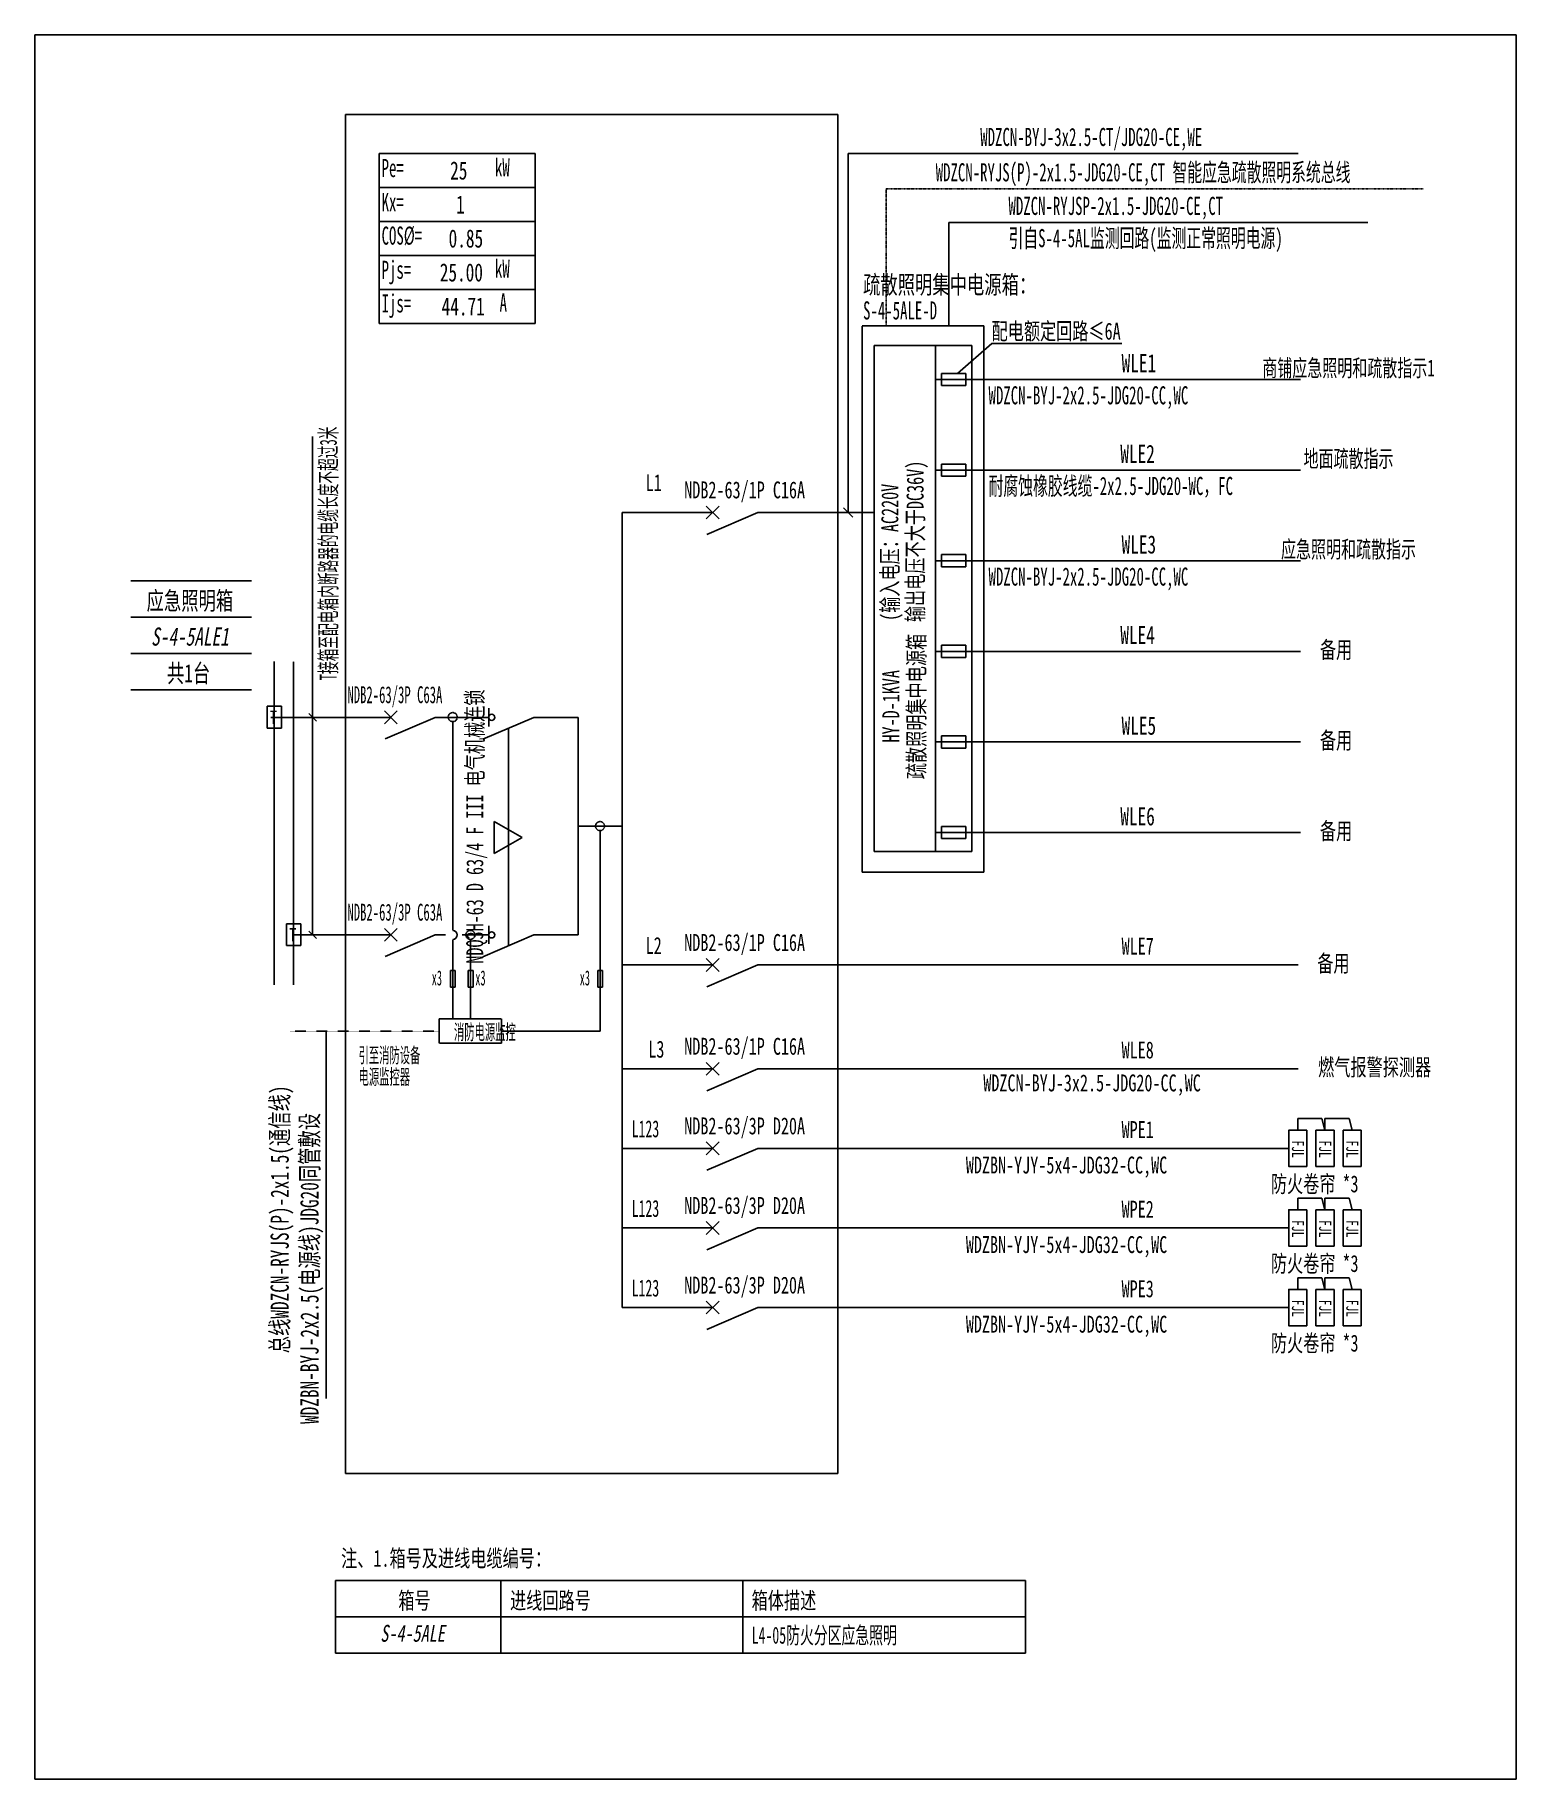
# Model space of a CAD drawing. Extents: x 235592 to 237796, y 318341 to 320937.
import ezdxf
from ezdxf.enums import TextEntityAlignment as Align

# ---------------------------------------------------------------- set-up
doc = ezdxf.new("R2010")
doc.units = 0
doc.header["$MEASUREMENT"] = 0
for name, pattern in [('_点划线L', [1.9, 1.5, -0.17, 0.06, -0.17]), ('_虚线S', [0.25, 0.125, -0.125]), ('DASH', [0.35, 0.25, -0.1]), ('DASHED', [0.75, 0.5, -0.25]), ('DIVIDE', [1.25, 0.5, -0.25, 0, -0.25, 0, -0.25])]:
    doc.linetypes.add(name, pattern=pattern)
for name, color, linetype in [('D_E_Eqpm(强电设备)', 100, 'Continuous'), ('D_E_Eqpm（强电设备）', 100, 'Continuous'), ('D_E_Text(强电文字)', 51, 'Continuous'), ('D_E_Text（强电文字）', 51, 'Continuous'), ('D_E_Wire(强电线缆)', 10, 'Continuous'), ('D_E_Wire（强电线缆）', 10, 'Continuous'), ('D_El_Wire（弱电线缆）', 10, 'Continuous'), ('D_T_TableDim（表格尺寸）', 255, 'Continuous'), ('DQ_Eqpm', 100, 'Continuous'), ('FL04GGFW_E72-配电箱系统图-塔楼部分$0$D_E_Eqpm（强电设备）', 100, 'Continuous'), ('FL09U293_E72-地下室配电箱系统图$0$D_E_Eqpm（强电设备）', 100, 'Continuous'), ('FL09U293_E72-地下室配电箱系统图$0$D_E_Text（强电文字）', 51, 'Continuous'), ('FL09U293_E72-地下室配电箱系统图$0$D_T_TableDim（表格尺寸）', 255, 'Continuous'), ('系统图', 220, 'Continuous')]:
    doc.layers.add(name, color=color, linetype=linetype)
doc.styles.add('FL09U293_E72-地下室配电箱系统图$0$FL04GGFW_E72-配电箱系统图-塔楼部分$0$电气', font='', dxfattribs={"width": 0.7})
doc.styles.add('FL09U293_E72-地下室配电箱系统图$0$FL04GGFW_E72-配电箱系统图-塔楼部分$0$电气箱', font='simhei.ttf', dxfattribs={"width": 0.8, "oblique": 10})
doc.styles.add('FL09U293_E72-地下室配电箱系统图$0$电气', font='', dxfattribs={"width": 0.7})
doc.styles.add('FL09U293_E72-地下室配电箱系统图$0$电气箱', font='simhei.ttf', dxfattribs={"width": 0.8, "oblique": 10})
doc.styles.add('HZ', font='', dxfattribs={"width": 0.7, "height": 400})
doc.styles.add('电气', font='', dxfattribs={"width": 0.7})
doc.styles.get('FL09U293_E72-地下室配电箱系统图$0$FL04GGFW_E72-配电箱系统图-塔楼部分$0$电气').set_extended_font_data('SimSun')
doc.styles.get('FL09U293_E72-地下室配电箱系统图$0$电气').set_extended_font_data('SimSun')
doc.styles.get('HZ').set_extended_font_data('SimSun')
doc.styles.get('电气').set_extended_font_data('SimSun')

msp = doc.modelspace()

# ---------------------------------------------------------------- linework, layer by layer
at = {"layer": 'D_E_Eqpm(强电设备)'}
for p, q in [((236590.6, 320216.7, 0), (236609.7, 320235.8, 0)), ((236609.7, 320216.7, 0), (236590.6, 320235.8, 0)), ((236667.6, 320226.3, 0), (236591.5, 320193.6, 0)), ((236266.9, 319907.8, 0), (236266.9, 319934.7, 0)), ((236111.7, 319911.7, 0), (236130.8, 319930.8, 0)), ((236130.8, 319911.7, 0), (236111.7, 319930.8, 0)), ((236111.7, 319588, 0), (236130.8, 319607.1, 0)), ((236130.8, 319588, 0), (236111.7, 319607.1, 0)), ((236266.9, 319584, 0), (236266.9, 319611, 0)), ((236590.6, 319543.2, 0), (236609.7, 319562.2, 0)), ((236609.7, 319543.2, 0), (236590.6, 319562.2, 0)), ((236667.6, 319552.7, 0), (236591.5, 319520.1, 0)), ((236590.6, 319388.7, 0), (236609.7, 319407.8, 0)), ((236609.7, 319388.7, 0), (236590.6, 319407.8, 0)), ((236667.6, 319398.2, 0), (236591.5, 319365.6, 0)), ((236590.6, 319270.2, 0), (236609.7, 319289.3, 0)), ((236609.7, 319270.2, 0), (236590.6, 319289.3, 0)), ((236667.6, 319279.8, 0), (236591.5, 319247.1, 0)), ((236590.6, 319151.7, 0), (236609.7, 319170.8, 0)), ((236609.7, 319151.7, 0), (236590.6, 319170.8, 0)), ((236667.6, 319161.3, 0), (236591.5, 319128.6, 0)), ((236590.6, 319033.3, 0), (236609.7, 319052.3, 0)), ((236609.7, 319033.3, 0), (236590.6, 319052.3, 0)), ((236667.6, 319042.8, 0), (236591.5, 319010.2, 0))]:
    msp.add_line(p, q, dxfattribs=at)
for centre in [(236271.5, 319921.2, 0), (236271.5, 319597.5, 0)]:
    msp.add_circle(centre, 4.59, dxfattribs=at)
at = {"layer": 'D_E_Eqpm（强电设备）'}
for p, q in [((236840.5, 319721.7, 0), (236840.5, 320474.5, 0)), ((236840.5, 320474.5, 0), (236931.8, 320474.5, 0)), ((236931.8, 320474.5, 0), (236931.8, 319721.7, 0)), ((236334.3, 319921.2, 0), (236258.2, 319888.6, 0)), ((236316.7, 319742.5, 0), (236275.1, 319766.5, 0)), ((236275.1, 319766.5, 0), (236275.1, 319718.4, 0)), ((236275.1, 319718.4, 0), (236316.7, 319742.5, 0)), ((236931.8, 319721.7, 0), (236840.5, 319721.7, 0)), ((236334.3, 319597.5, 0), (236258.2, 319564.9, 0)), ((237498, 319252.8, 0), (237498, 319306.7, 0)), ((237498, 319306.7, 0), (237525, 319306.7, 0)), ((237525, 319306.7, 0), (237525, 319252.8, 0)), ((237538.5, 319252.8, 0), (237538.5, 319306.7, 0)), ((237538.5, 319306.7, 0), (237565.5, 319306.7, 0)), ((237565.5, 319306.7, 0), (237565.5, 319252.8, 0)), ((237525, 319252.8, 0), (237498, 319252.8, 0)), ((237565.5, 319252.8, 0), (237538.5, 319252.8, 0)), ((237498, 319134.3, 0), (237498, 319188.3, 0)), ((237498, 319188.3, 0), (237525, 319188.3, 0)), ((237525, 319188.3, 0), (237525, 319134.3, 0)), ((237538.5, 319134.3, 0), (237538.5, 319188.3, 0)), ((237538.5, 319188.3, 0), (237565.5, 319188.3, 0)), ((237565.5, 319188.3, 0), (237565.5, 319134.3, 0)), ((237525, 319134.3, 0), (237498, 319134.3, 0)), ((237565.5, 319134.3, 0), (237538.5, 319134.3, 0)), ((237498, 319015.8, 0), (237498, 319069.8, 0)), ((237498, 319069.8, 0), (237525, 319069.8, 0)), ((237525, 319069.8, 0), (237525, 319015.8, 0)), ((237538.5, 319015.8, 0), (237538.5, 319069.8, 0)), ((237538.5, 319069.8, 0), (237565.5, 319069.8, 0)), ((237565.5, 319069.8, 0), (237565.5, 319015.8, 0)), ((237525, 319015.8, 0), (237498, 319015.8, 0)), ((237565.5, 319015.8, 0), (237538.5, 319015.8, 0))]:
    msp.add_line(p, q, dxfattribs=at)
at = {"layer": 'D_E_Eqpm（强电设备）', "linetype": 'DASH'}
msp.add_line((236296.2, 319581.2, 0), (236296.2, 319904.9, 0), dxfattribs=at)
at = {"layer": 'D_E_Eqpm（强电设备）', "elevation": 0}
for points in [[(237484.5, 319306.7), (237484.5, 319252.8), (237457.5, 319252.8), (237457.5, 319306.7)], [(237484.5, 319188.3), (237484.5, 319134.3), (237457.5, 319134.3), (237457.5, 319188.3)], [(237484.5, 319069.8), (237484.5, 319015.8), (237457.5, 319015.8), (237457.5, 319069.8)]]:
    msp.add_lwpolyline(points, close=True, dxfattribs=at)
at = {"layer": 'D_E_Text(强电文字)', "color": 51}
for p, q in [((236004.9, 319597.5, 0), (236004.9, 320339.5, 0)), ((235999.2, 319926.9, 0), (236010.5, 319915.6, 0)), ((235999.2, 319603.1, 0), (236010.5, 319591.9, 0)), ((236025.2, 319454.4, 0), (236025.2, 318907.4, 0))]:
    msp.add_line(p, q, dxfattribs=at)
at = {"layer": 'D_E_Text（强电文字）'}
for p, q in [((236104, 320760.5, 0), (236335.9, 320760.5, 0)), ((236104, 320760.5, 0), (236104, 320507.6, 0)), ((236335.9, 320760.5, 0), (236335.9, 320507.6, 0)), ((236801.8, 320760.5, 0), (237471.4, 320760.5, 0)), ((236801.8, 320226.3, 0), (236801.8, 320760.5, 0)), ((236104, 320709.9, 0), (236335.9, 320709.9, 0)), ((236104, 320659.3, 0), (236335.9, 320659.3, 0)), ((236104, 320608.7, 0), (236335.9, 320608.7, 0)), ((236104, 320558.2, 0), (236335.9, 320558.2, 0)), ((236104, 320507.6, 0), (236335.9, 320507.6, 0)), ((236964.8, 320433.2, 0), (237015.8, 320477.7, 0)), ((237015.8, 320477.7, 0), (237209, 320477.7, 0)), ((236794.9, 320233.2, 0), (236808.7, 320219.4, 0))]:
    msp.add_line(p, q, dxfattribs=at)
at = {"layer": 'D_E_Wire(强电线缆)'}
for p, q in [((235947.8, 319523.3, 0), (235947.8, 320004.5, 0)), ((235942.7, 319921.2, 0), (236121.2, 319921.2, 0)), ((236187.3, 319921.2, 0), (236266.9, 319921.2, 0)), ((236334.3, 319921.2, 0), (236400.2, 319921.2, 0)), ((236187.3, 319597.5, 0), (236202.5, 319597.5, 0)), ((236227.5, 319597.5, 0), (236266.9, 319597.5, 0)), ((236334.3, 319597.5, 0), (236400.2, 319597.5, 0))]:
    msp.add_line(p, q, dxfattribs=at)
at = {"layer": 'D_E_Wire(强电线缆)', "linetype": 'DASH'}
for p, q in [((235976.6, 319523.3, 0), (235976.6, 320004.5, 0)), ((235976.6, 319597.5, 0), (236121.2, 319597.5, 0))]:
    msp.add_line(p, q, dxfattribs=at)
at = {"layer": 'D_E_Wire（强电线缆）', "color": 10}
for p, q in [((236951.8, 320657.7, 0), (236951.8, 320504, 0)), ((236951.8, 320657.7, 0), (237575.2, 320657.7, 0)), ((236931.8, 320424.2, 0), (237475.3, 320424.2, 0)), ((236931.8, 320289.3, 0), (237475.3, 320289.3, 0)), ((236931.8, 320154.4, 0), (237475.3, 320154.4, 0)), ((236931.8, 320019.5, 0), (237475.3, 320019.5, 0)), ((236931.8, 319884.6, 0), (237475.3, 319884.6, 0)), ((236931.8, 319749.8, 0), (237475.3, 319749.8, 0))]:
    msp.add_line(p, q, dxfattribs=at)
at = {"layer": 'D_E_Wire（强电线缆）'}
for p, q in [((236465.3, 319042.8, 0), (236465.3, 320226.3, 0)), ((236465.3, 320226.3, 0), (236600.2, 320226.3, 0)), ((236667.6, 320226.3, 0), (236840.5, 320226.3, 0)), ((236400.2, 319921.2, 0), (236400.2, 319597.5, 0)), ((236400.2, 319759.4, 0), (236465.3, 319759.4, 0)), ((236432.7, 319752.6, 0), (236432.7, 319454.4, 0)), ((236239.6, 319590.8, 0), (236239.6, 319472.4, 0)), ((236209.9, 319544.6, 0), (236217, 319544.6, 0)), ((236209.9, 319519.7, 0), (236209.9, 319544.6, 0)), ((236217, 319544.6, 0), (236217, 319519.7, 0)), ((236236.5, 319544.6, 0), (236243.6, 319544.6, 0)), ((236236.5, 319519.7, 0), (236236.5, 319544.6, 0)), ((236243.6, 319544.6, 0), (236243.6, 319519.7, 0)), ((236429.4, 319544.6, 0), (236436.5, 319544.6, 0)), ((236429.4, 319519.7, 0), (236429.4, 319544.6, 0)), ((236436.5, 319544.6, 0), (236436.5, 319519.7, 0)), ((236465.3, 319552.7, 0), (236600.2, 319552.7, 0)), ((236667.6, 319552.7, 0), (237471.4, 319552.7, 0)), ((236217, 319519.7, 0), (236209.9, 319519.7, 0)), ((236243.6, 319519.7, 0), (236236.5, 319519.7, 0)), ((236436.5, 319519.7, 0), (236429.4, 319519.7, 0)), ((236465.3, 319398.2, 0), (236600.2, 319398.2, 0)), ((236667.6, 319398.2, 0), (237471.4, 319398.2, 0)), ((237506.8, 319324.1, 0), (237471, 319324.1, 0)), ((237471, 319306.7, 0), (237471, 319324.1, 0)), ((237511.5, 319306.7, 0), (237506.8, 319324.1, 0)), ((237547.3, 319324.1, 0), (237511.5, 319324.1, 0)), ((237511.5, 319306.7, 0), (237511.5, 319324.1, 0)), ((237552, 319306.7, 0), (237547.3, 319324.1, 0)), ((236465.3, 319279.8, 0), (236600.2, 319279.8, 0)), ((236667.6, 319279.8, 0), (237457.5, 319279.8, 0)), ((237506.8, 319205.6, 0), (237471, 319205.6, 0)), ((237471, 319188.3, 0), (237471, 319205.6, 0)), ((237511.5, 319188.3, 0), (237506.8, 319205.6, 0)), ((237547.3, 319205.6, 0), (237511.5, 319205.6, 0)), ((237511.5, 319188.3, 0), (237511.5, 319205.6, 0)), ((237552, 319188.3, 0), (237547.3, 319205.6, 0)), ((236465.3, 319161.3, 0), (236600.2, 319161.3, 0)), ((236667.6, 319161.3, 0), (237457.5, 319161.3, 0)), ((237506.8, 319087.1, 0), (237471, 319087.1, 0)), ((237471, 319069.8, 0), (237471, 319087.1, 0)), ((237511.5, 319069.8, 0), (237506.8, 319087.1, 0)), ((237547.3, 319087.1, 0), (237511.5, 319087.1, 0)), ((237511.5, 319069.8, 0), (237511.5, 319087.1, 0)), ((237552, 319069.8, 0), (237547.3, 319087.1, 0)), ((236465.3, 319042.8, 0), (236600.2, 319042.8, 0)), ((236667.6, 319042.8, 0), (237457.5, 319042.8, 0))]:
    msp.add_line(p, q, dxfattribs=at)
at = {"layer": 'D_E_Wire（强电线缆）', "linetype": '_点划线L'}
for p, q in [((236213.4, 319604.3, 0), (236213.4, 319914.9, 0)), ((236213.4, 319472.4, 0), (236213.4, 319590.8, 0)), ((236193, 319472.4, 0), (236286.2, 319472.4, 0)), ((236193, 319436.4, 0), (236193, 319472.4, 0)), ((236286.2, 319472.4, 0), (236286.2, 319436.4, 0)), ((236432.7, 319454.4, 0), (236286.2, 319454.4, 0)), ((236286.2, 319436.4, 0), (236193, 319436.4, 0))]:
    msp.add_line(p, q, dxfattribs=at)
at = {"layer": 'D_E_Wire（强电线缆）', "linetype": '_虚线S'}
msp.add_line((235971.5, 319454.4, 0), (236193, 319454.4, 0), dxfattribs=at)
at = {"layer": 'D_E_Wire（强电线缆）', "linetype": '_点划线L'}
for centre in [(236213.5, 319921.6, 0), (236432.7, 319759.4, 0), (236239.6, 319597.5, 0)]:
    msp.add_circle(centre, 6.74, dxfattribs=at)
at = {"layer": 'D_E_Wire（强电线缆）'}
msp.add_arc((236213.4, 319597.5, 0), 6.74, 270, 90, dxfattribs=at)
at = {"layer": 'D_El_Wire（弱电线缆）', "color": 200, "linetype": 'DIVIDE'}
for q in [(237657.8, 320707.7, 0), (236858.4, 320504, 0)]:
    msp.add_line((236858.4, 320707.7, 0), q, dxfattribs=at)
at = {"layer": 'D_T_TableDim（表格尺寸）', "linetype": 'DASHED'}
for p, q in [((236053.9, 318795.8, 0), (236053.9, 320818.5, 0)), ((236053.9, 320818.5, 0), (236786.3, 320818.5, 0)), ((236786.3, 320818.5, 0), (236786.3, 318795.8, 0)), ((236786.3, 318795.8, 0), (236053.9, 318795.8, 0))]:
    msp.add_line(p, q, dxfattribs=at)
at = {"layer": 'D_T_TableDim（表格尺寸）', "linetype": 'DASH'}
for p, q in [((237003.8, 320504, 0), (236822.5, 320504, 0)), ((236822.5, 320504, 0), (236822.5, 319690.9, 0)), ((237003.8, 319690.9, 0), (237003.8, 320504, 0)), ((236822.5, 319690.9, 0), (237003.8, 319690.9, 0))]:
    msp.add_line(p, q, dxfattribs=at)
at = {"layer": 'DQ_Eqpm'}
for p, q in [((235958.6, 319937.8, 0), (235937, 319937.8, 0)), ((235937, 319937.8, 0), (235937, 319905.4, 0)), ((235958.6, 319905.4, 0), (235958.6, 319937.8, 0)), ((235937, 319905.4, 0), (235958.6, 319905.4, 0)), ((235987.3, 319614, 0), (235965.8, 319614, 0)), ((235965.8, 319614, 0), (235965.8, 319581.7, 0)), ((235987.3, 319581.7, 0), (235987.3, 319614, 0)), ((235965.8, 319581.7, 0), (235987.3, 319581.7, 0))]:
    msp.add_line(p, q, dxfattribs=at)
at = {"layer": 'FL04GGFW_E72-配电箱系统图-塔楼部分$0$D_E_Eqpm（强电设备）'}
for p, q in [((236931.8, 319721.7, 0), (236931.8, 320474.5, 0)), ((236931.8, 320474.5, 0), (236985.8, 320474.5, 0)), ((236985.8, 320474.5, 0), (236985.8, 319721.7, 0)), ((236940.8, 320433.2, 0), (236976.8, 320433.2, 0)), ((236940.8, 320433.2, 0), (236940.8, 320433.2, 0)), ((236940.8, 320433.2, 0), (236940.8, 320415.2, 0)), ((236940.8, 320415.2, 0), (236940.8, 320433.2, 0)), ((236976.8, 320433.2, 0), (236976.8, 320415.2, 0)), ((236940.8, 320415.2, 0), (236976.8, 320415.2, 0)), ((236940.8, 320415.2, 0), (236940.8, 320415.2, 0)), ((236940.8, 320298.3, 0), (236976.8, 320298.3, 0)), ((236940.8, 320298.3, 0), (236940.8, 320298.3, 0)), ((236940.8, 320298.3, 0), (236940.8, 320280.3, 0)), ((236940.8, 320280.3, 0), (236940.8, 320298.3, 0)), ((236976.8, 320298.3, 0), (236976.8, 320280.3, 0)), ((236940.8, 320280.3, 0), (236976.8, 320280.3, 0)), ((236940.8, 320280.3, 0), (236940.8, 320280.3, 0)), ((236940.8, 320163.4, 0), (236976.8, 320163.4, 0)), ((236940.8, 320163.4, 0), (236940.8, 320163.4, 0)), ((236940.8, 320163.4, 0), (236940.8, 320145.4, 0)), ((236940.8, 320145.4, 0), (236940.8, 320163.4, 0)), ((236940.8, 320145.4, 0), (236976.8, 320145.4, 0)), ((236940.8, 320145.4, 0), (236940.8, 320145.4, 0)), ((236976.8, 320163.4, 0), (236976.8, 320145.4, 0)), ((236940.8, 320028.5, 0), (236976.8, 320028.5, 0)), ((236940.8, 320028.5, 0), (236940.8, 320028.5, 0)), ((236940.8, 320028.5, 0), (236940.8, 320010.5, 0)), ((236940.8, 320010.5, 0), (236940.8, 320028.5, 0)), ((236940.8, 320010.5, 0), (236976.8, 320010.5, 0)), ((236940.8, 320010.5, 0), (236940.8, 320010.5, 0)), ((236976.8, 320028.5, 0), (236976.8, 320010.5, 0)), ((236940.8, 319893.6, 0), (236976.8, 319893.6, 0)), ((236940.8, 319893.6, 0), (236940.8, 319893.6, 0)), ((236940.8, 319893.6, 0), (236940.8, 319875.6, 0)), ((236940.8, 319875.6, 0), (236940.8, 319893.6, 0)), ((236976.8, 319893.6, 0), (236976.8, 319875.6, 0)), ((236940.8, 319875.6, 0), (236976.8, 319875.6, 0)), ((236940.8, 319875.6, 0), (236940.8, 319875.6, 0)), ((236940.8, 319758.7, 0), (236976.8, 319758.7, 0)), ((236940.8, 319758.7, 0), (236940.8, 319758.7, 0)), ((236940.8, 319758.7, 0), (236940.8, 319740.8, 0)), ((236940.8, 319740.8, 0), (236940.8, 319758.7, 0)), ((236976.8, 319758.7, 0), (236976.8, 319740.8, 0)), ((236940.8, 319740.8, 0), (236976.8, 319740.8, 0)), ((236940.8, 319740.8, 0), (236940.8, 319740.8, 0)), ((236985.8, 319721.7, 0), (236931.8, 319721.7, 0))]:
    msp.add_line(p, q, dxfattribs=at)
at = {"layer": 'FL09U293_E72-地下室配电箱系统图$0$D_E_Eqpm（强电设备）'}
for p, q in [((236187.3, 319921.2, 0), (236112.6, 319889.2, 0)), ((236187.3, 319597.5, 0), (236112.6, 319565.5, 0))]:
    msp.add_line(p, q, dxfattribs=at)
at = {"layer": 'FL09U293_E72-地下室配电箱系统图$0$D_T_TableDim（表格尺寸）'}
for p, q in [((235734.1, 320124.3, 0), (235913.9, 320124.3, 0)), ((235734.1, 320070.3, 0), (235913.9, 320070.3, 0)), ((235734.1, 320016.4, 0), (235913.9, 320016.4, 0)), ((235734.1, 319962.4, 0), (235913.9, 319962.4, 0))]:
    msp.add_line(p, q, dxfattribs=at)
at = {"layer": 'FL09U293_E72-地下室配电箱系统图$0$D_T_TableDim（表格尺寸）', "ltscale": 3.5}
for p, q in [((236038.8, 318636.4, 0), (237066, 318636.4, 0)), ((236038.8, 318636.4, 0), (236038.8, 318528.5, 0)), ((236285.1, 318636.4, 0), (236285.1, 318528.5, 0)), ((236645.2, 318636.4, 0), (236645.2, 318528.5, 0)), ((237066, 318636.4, 0), (237066, 318528.5, 0)), ((236038.8, 318582.4, 0), (237066, 318582.4, 0)), ((236038.8, 318582.4, 0), (237066, 318582.4, 0)), ((236038.8, 318528.5, 0), (237066, 318528.5, 0))]:
    msp.add_line(p, q, dxfattribs=at)
at = {"layer": '系统图', "ltscale": 9973.992009}
msp.add_lwpolyline([(235591.5, 320937), (237796, 320937), (237796, 318341), (235591.5, 318341)], close=True, dxfattribs=at)

# ---------------------------------------------------------------- texts
at = {"layer": 'D_E_Eqpm（强电设备）', "color": 51, "style": '电气', "width": 0.7}
for p in [(237471.2, 319278.6, 0), (237511.7, 319278.6, 0), (237552.1, 319278.6, 0), (237471.2, 319160.1, 0), (237511.7, 319160.1, 0), (237552.1, 319160.1, 0), (237471.2, 319041.6, 0), (237511.7, 319041.6, 0), (237552.1, 319041.6, 0)]:
    msp.add_text('FJL', height=17.98, rotation=270, dxfattribs=at).set_placement(p, align=Align.MIDDLE)
at = {"layer": 'D_E_Text(强电文字)', "color": 51, "style": '电气'}
for s, height, width, p in [('疏散照明集中电源箱：', 26.98, 0.7, (236824.1, 320551.8, 0)), ('L1', 25.18, 0.7, (236500.5, 320257.9, 0)), ('NDB2-63/1P C16A', 25.178, 0.7, (236557.9, 320247.2, 0)), ('备用', 25.18, 0.7, (237504, 320009.3, 0)), ('备用', 25.18, 0.7, (237504, 319874.4, 0)), ('备用', 25.18, 0.7, (237504, 319739.6, 0)), ('L2', 25.18, 0.7, (236500.5, 319569.1, 0)), ('NDB2-63/1P C16A', 25.178, 0.7, (236557.9, 319573.6, 0)), ('WLE7', 25.18, 0.7, (237208.8, 319568.2, 0)), ('备用', 25.18, 0.7, (237500.1, 319542.5, 0)), ('L3', 25.18, 0.7, (236504.4, 319414.8, 0)), ('NDB2-63/1P C16A', 25.178, 0.7, (236557.9, 319419.1, 0)), ('WLE8', 25.18, 0.7, (237208.8, 319413.6, 0)), ('燃气报警探测器', 25.18, 0.7, (237501.3, 319388, 0)), ('WDZCN-BYJ-3x2.5-JDG20-CC,WC ', 25.178, 0.7, (237003, 319364.6, 0)), ('L123', 25.18, 0.6, (236479.6, 319296.3, 0)), ('NDB2-63/3P D20A', 25.178, 0.7, (236557.9, 319300.6, 0)), ('WPE1', 25.18, 0.7, (237208.8, 319295.2, 0)), ('WDZBN-YJY-5x4-JDG32-CC,WC ', 25.178, 0.7, (236977, 319242.4, 0)), ('防火卷帘', 25.18, 0.7, (237431, 319214.3, 0)), ('*3', 25.18, 0.7, (237537.5, 319214.3, 0)), ('NDB2-63/3P D20A', 25.178, 0.7, (236557.9, 319182.2, 0)), ('L123', 25.18, 0.6, (236479.6, 319177.8, 0)), ('WPE2', 25.18, 0.7, (237208.8, 319176.7, 0)), ('WDZBN-YJY-5x4-JDG32-CC,WC ', 25.178, 0.7, (236977, 319124, 0)), ('防火卷帘', 25.18, 0.7, (237431, 319095.8, 0)), ('*3', 25.18, 0.7, (237537.5, 319095.8, 0)), ('L123', 25.18, 0.6, (236479.6, 319059.3, 0)), ('NDB2-63/3P D20A', 25.178, 0.7, (236557.9, 319063.7, 0)), ('WPE3', 25.18, 0.7, (237208.8, 319058.2, 0)), ('WDZBN-YJY-5x4-JDG32-CC,WC ', 25.178, 0.7, (236977, 319005.5, 0)), ('防火卷帘', 25.18, 0.7, (237431, 318977.3, 0)), ('*3', 25.18, 0.7, (237537.5, 318977.3, 0))]:
    msp.add_text(s, height=height, dxfattribs=dict(at, width=width)).set_placement(p)
at = {"layer": 'D_E_Text(强电文字)', "color": 51, "style": '电气', "width": 0.65}
for s, height, p in [('商铺应急照明和疏散指示1', 25.178, (237546.6, 320441.7, 0)), ('地面疏散指示', 25.18, (237546.6, 320306.8, 0)), ('应急照明和疏散指示', 25.18, (237546.6, 320171.9, 0))]:
    msp.add_text(s, height=height, dxfattribs=at).set_placement(p, align=Align.MIDDLE)
at = {"layer": 'D_E_Text(强电文字)', "color": 51, "style": '电气', "width": 0.55}
msp.add_text('T接箱至配电箱内断路器的电缆长度不超过3米', height=25.178, rotation=90, dxfattribs=at).set_placement((236040.7, 319976.3, 0))
at = {"layer": 'D_E_Text(强电文字)', "style": 'FL09U293_E72-地下室配电箱系统图$0$FL04GGFW_E72-配电箱系统图-塔楼部分$0$电气', "width": 0.7}
for s, p in [('应急照明箱', (235822.2, 320095.4, 0)), ('共1台', (235820.3, 319987.5, 0))]:
    msp.add_text(s, height=26.98, dxfattribs=at).set_placement(p, align=Align.MIDDLE)
at = {"layer": 'D_E_Text(强电文字)', "style": 'FL09U293_E72-地下室配电箱系统图$0$FL04GGFW_E72-配电箱系统图-塔楼部分$0$电气箱', "oblique": 10, "width": 0.7}
msp.add_text('S-4-5ALE1', height=26.98, dxfattribs=at).set_placement((235822.2, 320041.5, 0), align=Align.MIDDLE)
at = {"layer": 'D_E_Text（强电文字）', "style": '电气'}
for s, height, width, p in [('WDZCN-BYJ-3x2.5-CT/JDG20-CE,WE', 26.976, 0.6, (236998.5, 320771.6, 0)), ('25', 26.98, 0.7, (236209.5, 320721.7, 0)), ('1', 27, 0.7, (236218.4, 320671.1, 0)), (' 0.85', 26.98, 0.7, (236194.4, 320620.5, 0)), ('WLE1', 26.98, 0.7, (237208.8, 320434.9, 0)), ('WDZCN-BYJ-2x2.5-JDG20-CC,WC', 26.976, 0.6, (237010.8, 320387.1, 0)), ('WLE2', 26.98, 0.7, (237206.9, 320300, 0)), ('耐腐蚀橡胶线缆-2x2.5-JDG20-WC，FC', 26.976, 0.6, (237010.8, 320252.2, 0)), ('WLE3', 26.98, 0.7, (237208.8, 320165.1, 0)), ('WDZCN-BYJ-2x2.5-JDG20-CC,WC', 26.976, 0.6, (237010.8, 320117.3, 0)), ('WLE4', 26.98, 0.7, (237206.9, 320030.3, 0)), ('WLE5', 26.98, 0.7, (237208.8, 319895.4, 0)), ('WLE6', 26.98, 0.7, (237206.9, 319760.5, 0))]:
    msp.add_text(s, height=height, dxfattribs=dict(at, width=width)).set_placement(p)
at = {"layer": 'D_E_Text（强电文字）', "linetype": 'Continuous', "style": '电气', "width": 0.6}
for s, height, p in [('Pe=', 26.98, (236107.5, 320725.4, 0)), ('kW', 26.98, (236276.2, 320726.3, 0)), ('Kx=', 26.98, (236107.5, 320674.6, 0)), ('COS%%C=', 26.98, (236107.5, 320624.8, 0)), ('Pjs=', 26.98, (236107.5, 320573.9, 0)), ('kW', 26.98, (236276.2, 320575.7, 0)), ('Ijs=', 26.98, (236107.5, 320523.9, 0)), ('A', 27, (236283.1, 320525.1, 0))]:
    msp.add_text(s, height=height, dxfattribs=at).set_placement(p)
at = {"layer": 'D_E_Text（强电文字）', "color": 51, "style": '电气', "width": 0.6}
for s, height, p in [('WDZCN-RYJS(P)-2x1.5-JDG20-CE,CT 智能应急疏散照明系统总线', 26.976, (236932.2, 320719, 0)), ('WDZCN-RYJSP-2x1.5-JDG20-CE,CT', 26.976, (237040.5, 320669, 0)), ('引自S-4-5AL监测回路(监测正常照明电源)', 26.976, (237040.5, 320621, 0)), ('S-4-5ALE-D', 26.98, (236824.1, 320513.4, 0))]:
    msp.add_text(s, height=height, dxfattribs=at).set_placement(p)
at = {"layer": 'D_E_Text（强电文字）', "color": 6, "style": '电气', "width": 0.7}
for s, p in [('25.00', (236194.1, 320570, 0)), ('44.71', (236196.8, 320519.4, 0))]:
    msp.add_text(s, height=26.98, dxfattribs=at).set_placement(p)
at = {"layer": 'D_E_Text（强电文字）', "style": '电气'}
for s, height, width, p in [('配电额定回路≤6A', 25.18, 0.7, (237111.4, 320496.6, 0)), ('NDB2-63/3P C63A', 25.178, 0.55, (236127.3, 319952.9, 0)), ('NDB2-63/3P C63A', 25.178, 0.55, (236127.3, 319629.2, 0))]:
    msp.add_text(s, height=height, dxfattribs=dict(at, width=width)).set_placement(p, align=Align.MIDDLE)
at = {"layer": 'D_E_Text（强电文字）', "color": 51, "style": '电气', "width": 0.7}
for s, height, p in [('输出电压不大于DC36V)', 25.178, (236903, 320183.1, 0)), ('(输入电压：AC220V', 25.178, (236865.4, 320166.9, 0)), ('疏散照明集中电源箱', 25.18, (236903, 319937.4, 0)), ('HY-D-1KVA', 25.18, (236865.4, 319937.7, 0))]:
    msp.add_text(s, height=height, rotation=90, dxfattribs=at).set_placement(p, align=Align.MIDDLE)
at = {"layer": 'D_E_Text（强电文字）', "style": '电气', "width": 0.7}
msp.add_text('NDQ3H-63 D 63/4 F III 电气机械连锁', height=25.178, rotation=90, dxfattribs=at).set_placement((236247.4, 319758.7, 0), align=Align.MIDDLE)
for s, p in [('总线WDZCN-RYJS(P)-2x1.5(通信线)', (235969.3, 318974.8)), ('WDZBN-BYJ-2x2.5(电源线)JDG20同管敷设', (236013.7, 318869.6))]:
    msp.add_text(s, height=26.976, rotation=90, dxfattribs=at).set_placement(p)
at = {"layer": 'D_E_Wire（强电线缆）', "color": 51, "linetype": 'Continuous', "style": 'HZ', "width": 0.5}
for s, p in [('x3', (236182.1, 319522.3, 0)), ('x3', (236247, 319522.3, 0)), ('x3', (236402.4, 319522.3, 0)), ('消防电源监控', (236215.2, 319441.7, 0)), ('引至消防设备', (236073.2, 319407.2, 0)), ('电源监控器', (236073.2, 319375, 0))]:
    msp.add_text(s, height=22.48, dxfattribs=at).set_placement(p)
at = {"layer": 'DQ_Eqpm', "color": 51, "style": '电气', "width": 0.8}
for p in [(235941.2, 319911.4, 0), (235970, 319587.7, 0)]:
    msp.add_text('T', height=19.8, dxfattribs=at).set_placement(p)
at = {"layer": 'FL09U293_E72-地下室配电箱系统图$0$D_E_Text（强电文字）', "style": 'FL09U293_E72-地下室配电箱系统图$0$电气'}
for s, height, width, p in [('注、1.箱号及进线电缆编号：', 25.178, 0.7, (236047.2, 318657.1, 0)), ('箱号', 25.18, 0.7, (236132.4, 318594.2, 0)), ('进线回路号', 25.18, 0.7, (236298.7, 318594.2, 0)), ('箱体描述', 25.18, 0.7, (236658.2, 318594.2, 0)), ('L4-05防火分区应急照明', 25.178, 0.6, (236658.2, 318542.6, 0))]:
    msp.add_text(s, height=height, dxfattribs=dict(at, width=width)).set_placement(p)
at = {"layer": 'FL09U293_E72-地下室配电箱系统图$0$D_E_Text（强电文字）', "style": 'FL09U293_E72-地下室配电箱系统图$0$电气箱', "oblique": 10, "width": 0.7}
msp.add_text('S-4-5ALE', height=25.18, dxfattribs=at).set_placement((236153.6, 318558, 0), align=Align.MIDDLE)

doc.saveas('drawing.dxf')
